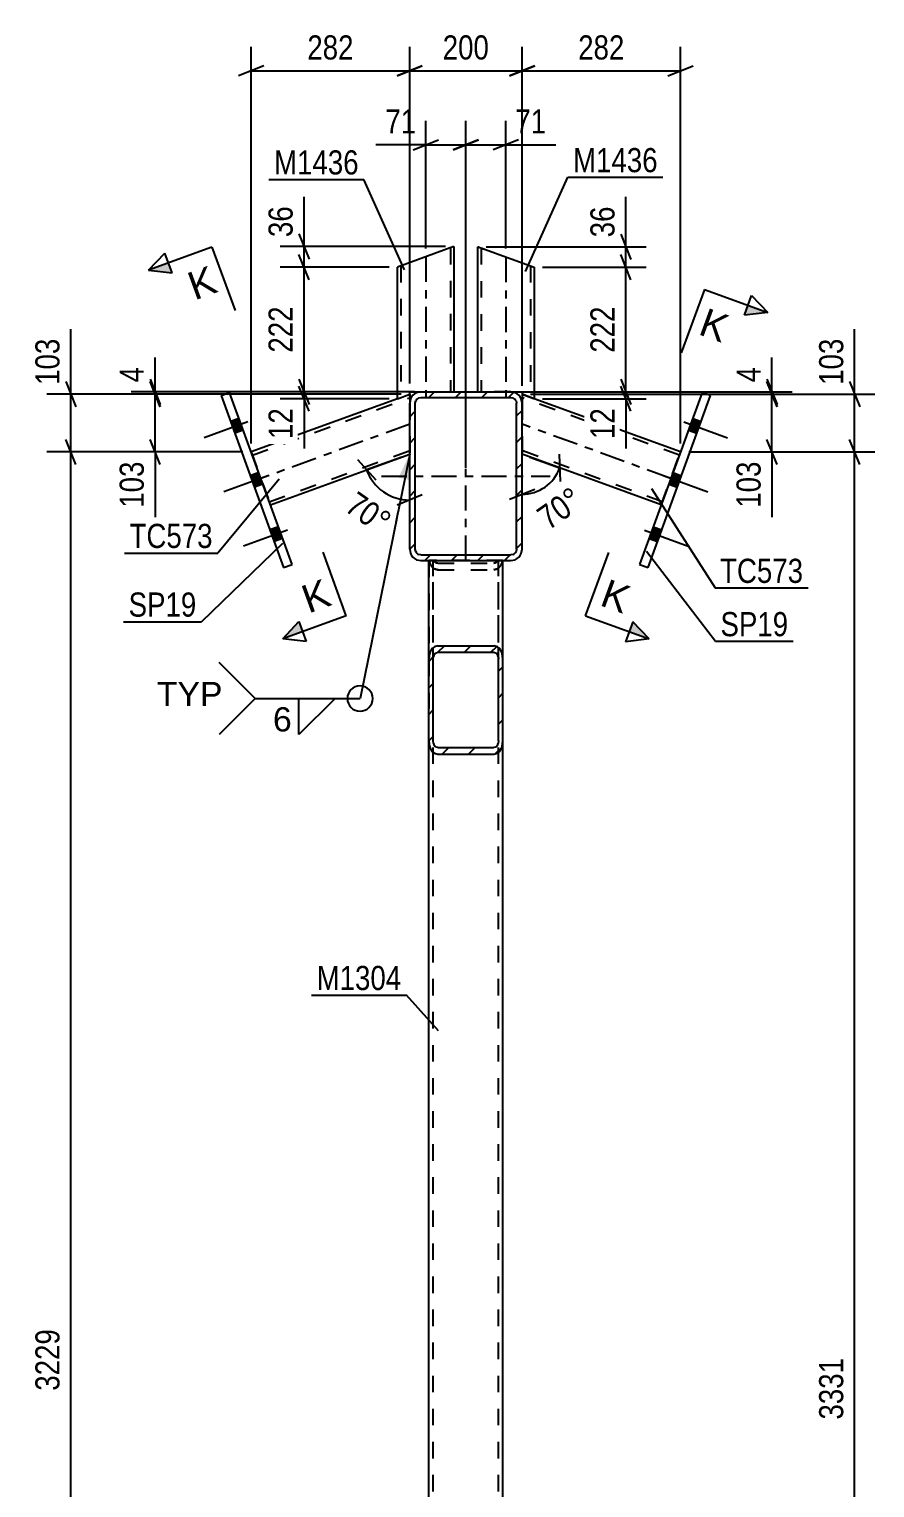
# Model space of a CAD drawing. Header units: millimetres. Extents: x -177 to 1012, y -676 to 165.
# Drawn here: x 241.9 to 342.2, y -497.5 to -324.5 of the extents above; entities that cross this region are included whole.
import ezdxf

# ---------------------------------------------------------------- set-up
doc = ezdxf.new("R2010")
doc.units = ezdxf.units.MM
doc.linetypes.add('DXK_LINE_DOT2', pattern=[3.9198, 1.9599, -1.9599])
doc.linetypes.add('DXK_LINE_DOT3', pattern=[5.9187, 2.979, -0.9799, 0.9799, -0.9799])
doc.styles.add('Arial', font='ARIAL.TTF', dxfattribs={"height": 0.2})
doc.styles.add('Arial Narrow', font='ARIALN.TTF', dxfattribs={"height": 0.2})

# ---------------------------------------------------------------- blocks, each defined once
blk = doc.blocks.new('Bolt-761545539-7202 - 7198')
at = {"linetype": 'Continuous'}
for points in [[(320.59, -370.7), (320.08, -372.07), (321.09, -372.44), (321.59, -371.06)], [(320.59, -370.7), (320.08, -372.07), (321.09, -372.44), (321.59, -371.06)], [(320.59, -370.7), (320.08, -372.07), (321.09, -372.44), (321.59, -371.06)], [(318.25, -377.12), (317.75, -378.5), (318.75, -378.86), (319.25, -377.48)], [(318.25, -377.12), (317.75, -378.5), (318.75, -378.86), (319.25, -377.48)], [(315.91, -383.54), (315.41, -384.92), (316.41, -385.28), (316.91, -383.9)], [(315.91, -383.54), (315.41, -384.92), (316.41, -385.28), (316.91, -383.9)], [(315.91, -383.54), (315.41, -384.92), (316.41, -385.28), (316.91, -383.9)]]:
    blk.add_hatch(color=1, dxfattribs=at).paths.add_polyline_path(points)
at = {"color": 1, "linetype": 'Continuous'}
for p, q in [((319.52, -371.09), (324.72, -372.98)), ((319.52, -371.09), (324.72, -372.98)), ((319.52, -371.09), (324.72, -372.98)), ((320.59, -370.7), (321.59, -371.06)), ((320.59, -370.7), (321.59, -371.06)), ((320.59, -370.7), (321.59, -371.06)), ((320.08, -372.07), (321.09, -372.44)), ((320.08, -372.07), (321.09, -372.44)), ((320.08, -372.07), (321.09, -372.44)), ((317.18, -377.51), (322.38, -379.4)), ((317.18, -377.51), (322.38, -379.4)), ((317.75, -378.5), (318.75, -378.86)), ((317.75, -378.5), (318.75, -378.86)), ((318.25, -377.12), (319.25, -377.48)), ((318.25, -377.12), (319.25, -377.48)), ((315.91, -383.54), (316.91, -383.9)), ((315.91, -383.54), (316.91, -383.9)), ((315.91, -383.54), (316.91, -383.9)), ((314.85, -383.93), (320.05, -385.82)), ((314.85, -383.93), (320.05, -385.82)), ((314.85, -383.93), (320.05, -385.82)), ((315.41, -384.92), (316.41, -385.28)), ((315.41, -384.92), (316.41, -385.28)), ((315.41, -384.92), (316.41, -385.28))]:
    blk.add_line(p, q, dxfattribs=at)
blk = doc.blocks.new('Part-761545539-7331 - 7198')
at = {"color": 2, "linetype": 'Continuous'}
for p, q in [((264.65, -367.99), (265.65, -367.63)), ((264.65, -367.99), (272.06, -388.35)), ((273.06, -387.99), (265.65, -367.63)), ((272.06, -388.35), (273.06, -387.99))]:
    blk.add_line(p, q, dxfattribs=at)
blk = doc.blocks.new('Part-761545539-7248 - 7198')
at = {"color": 2, "linetype": 'Continuous'}
for p, q in [((295.1, -367.54), (295.1, -350.34)), ((295.1, -350.34), (295.16, -350.36)), ((295.16, -350.36), (295.33, -350.43)), ((295.33, -350.43), (295.9, -350.63)), ((295.9, -350.63), (301.76, -352.77)), ((301.76, -352.77), (301.76, -368.35)), ((299.01, -367.54), (300.34, -367.54)), ((300.34, -367.54), (300.34, -367.83)), ((300.34, -367.83), (301.7, -368.33)), ((301.76, -368.35), (301.7, -368.33))]:
    blk.add_line(p, q, dxfattribs=at)
at = {"color": 7, "linetype": 'DXK_LINE_DOT2'}
for p, q in [((295.33, -350.43), (295.74, -350.58)), ((295.5, -350.49), (295.5, -367.54)), ((295.5, -350.49), (295.53, -350.5)), ((295.59, -350.52), (295.9, -350.63)), ((301.36, -352.62), (301.36, -368.2)), ((299.01, -367.54), (295.1, -367.54))]:
    blk.add_line(p, q, dxfattribs=at)
at = {"color": 7, "linetype": 'DXK_LINE_DOT3'}
blk.add_line((298.43, -351.55), (298.43, -368.35), dxfattribs=at)
blk = doc.blocks.new('Part-761545539-7232 - 7198')
at = {"linetype": 'Continuous'}
h = blk.add_hatch(dxfattribs=at)
h.set_pattern_fill('', scale=0.7, style=0, pattern_type=0)
h.set_pattern_definition([(45, (287.0102, -386.2094), (-1.57154, 1.57154), [])])
h.paths.add_polyline_path([(287.01, -368.88), (287.01, -386.21), (287.11, -386.72), (287.4, -387.15), (287.83, -387.44), (288.34, -387.54), (299.01, -387.54), (299.52, -387.44), (299.95, -387.15), (300.24, -386.72), (300.34, -386.21), (300.34, -368.88), (300.24, -368.37), (299.95, -367.93), (299.52, -367.64), (299.01, -367.54), (288.34, -367.54), (287.83, -367.64), (287.4, -367.93), (287.11, -368.37)])
h.paths.add_polyline_path([(287.87, -368.4), (288.09, -368.26), (288.34, -368.21), (299.01, -368.21), (299.27, -368.26), (299.48, -368.4), (299.63, -368.62), (299.68, -368.88), (299.68, -386.21), (299.63, -386.46), (299.48, -386.68), (299.27, -386.83), (299.01, -386.88), (288.34, -386.88), (288.09, -386.83), (287.87, -386.68), (287.73, -386.46), (287.68, -386.21), (287.68, -368.88), (287.73, -368.62)])
at = {"color": 2, "linetype": 'Continuous'}
for p, q in [((288.34, -367.54), (287.83, -367.64)), ((288.09, -368.26), (288.34, -368.21)), ((288.34, -367.54), (299.01, -367.54)), ((288.34, -368.21), (299.01, -368.21)), ((299.52, -367.64), (299.01, -367.54)), ((299.01, -368.21), (299.27, -368.26)), ((287.11, -368.37), (287.01, -368.88)), ((287.01, -386.21), (287.01, -368.88)), ((287.68, -368.88), (287.73, -368.62)), ((287.68, -386.21), (287.68, -368.88)), ((299.63, -368.62), (299.68, -368.88)), ((299.68, -386.21), (299.68, -368.88)), ((300.34, -368.88), (300.24, -368.37)), ((300.34, -386.21), (300.34, -368.88)), ((287.01, -386.21), (287.11, -386.72)), ((287.73, -386.46), (287.68, -386.21)), ((288.34, -386.88), (288.09, -386.83)), ((288.34, -386.88), (299.01, -386.88)), ((299.27, -386.83), (299.01, -386.88)), ((299.68, -386.21), (299.63, -386.46)), ((300.24, -386.72), (300.34, -386.21)), ((287.83, -387.44), (288.34, -387.54)), ((288.34, -387.54), (299.01, -387.54)), ((299.01, -387.54), (299.52, -387.44))]:
    blk.add_line(p, q, dxfattribs=at)
at = {"color": 7, "linetype": 'DXK_LINE_DOT3'}
for p, q in [((293.68, -387.54), (293.68, -367.54)), ((283.68, -377.54), (303.68, -377.54))]:
    blk.add_line(p, q, dxfattribs=at)
at = {"color": 2, "linetype": 'Continuous'}
for centre, radius, start, end in [((288.34, -368.88), 1.33, 112.5, 157.5), ((288.34, -368.88), 0.667, 112.5, 157.5), ((299.01, -368.88), 0.667, 22.5, 67.5), ((299.01, -368.88), 1.33, 22.5, 67.5), ((288.34, -386.21), 1.33, 202.5, 247.5), ((288.34, -386.21), 0.667, 202.5, 247.5), ((299.01, -386.21), 0.667, 292.5, 337.5), ((299.01, -386.21), 1.33, 292.5, 337.5)]:
    blk.add_arc(centre, radius, start, end, dxfattribs=at)
blk = doc.blocks.new('Part-761545539-7255 - 7198')
at = {"color": 2, "linetype": 'Continuous'}
for p, q in [((292.25, -350.32), (285.58, -352.75)), ((292.25, -350.32), (292.25, -367.54)), ((285.58, -368.35), (285.58, -352.75)), ((285.58, -368.35), (287.01, -367.83)), ((287.01, -367.83), (287.01, -367.54)), ((287.01, -367.54), (288.34, -367.54))]:
    blk.add_line(p, q, dxfattribs=at)
at = {"color": 7, "linetype": 'DXK_LINE_DOT2'}
for p, q in [((291.85, -350.47), (291.85, -367.54)), ((285.98, -352.6), (286.01, -352.59)), ((285.98, -352.6), (285.98, -368.21)), ((288.34, -367.54), (292.25, -367.54))]:
    blk.add_line(p, q, dxfattribs=at)
at = {"color": 7, "linetype": 'DXK_LINE_DOT3'}
blk.add_line((288.91, -351.53), (288.91, -368.35), dxfattribs=at)
blk = doc.blocks.new('Part-761545539-7300 - 7198')
at = {"color": 2, "linetype": 'Continuous'}
for p, q in [((300.34, -367.83), (300.34, -368.68)), ((300.34, -368.68), (300.34, -368.88)), ((319.14, -374.67), (301.76, -368.35)), ((316.86, -380.94), (300.34, -374.93))]:
    blk.add_line(p, q, dxfattribs=at)
at = {"color": 7, "linetype": 'DXK_LINE_DOT2'}
for p, q in [((301.76, -368.35), (300.34, -367.83)), ((300.34, -367.83), (300.34, -367.9)), ((300.34, -367.9), (300.34, -368.08)), ((319, -375.05), (300.34, -368.26)), ((300.34, -368.88), (300.34, -374.93)), ((316.99, -380.56), (300.34, -374.5)), ((316.86, -380.94), (319.14, -374.67))]:
    blk.add_line(p, q, dxfattribs=at)
at = {"color": 7, "linetype": 'DXK_LINE_DOT3'}
blk.add_line((318, -377.81), (300.34, -371.38), dxfattribs=at)
blk = doc.blocks.new('Part-761545539-7310 - 7198')
at = {"color": 2, "linetype": 'Continuous'}
for p, q in [((321.7, -367.63), (314.29, -387.99)), ((315.29, -388.35), (322.71, -367.99)), ((322.71, -367.99), (321.7, -367.63)), ((314.29, -387.99), (315.29, -388.35))]:
    blk.add_line(p, q, dxfattribs=at)
blk = doc.blocks.new('Part-761545539-7389 - 7198')
at = {"color": 7, "linetype": 'DXK_LINE_DOT2'}
for p, q in [((289.28, -387.54), (298.08, -387.54)), ((289.28, -408.93), (289.28, -387.54)), ((289.81, -580.21), (289.81, -387.54)), ((297.54, -580.21), (297.54, -387.54)), ((298.08, -408.93), (298.08, -387.54))]:
    blk.add_line(p, q, dxfattribs=at)
at = {"color": 2, "linetype": 'Continuous'}
for p, q in [((289.28, -558.82), (289.28, -408.93)), ((298.08, -558.82), (298.08, -408.93))]:
    blk.add_line(p, q, dxfattribs=at)
blk = doc.blocks.new('Bolt-761545539-7325 - 7198')
at = {"linetype": 'Continuous'}
for points in [[(267.27, -372.07), (266.77, -370.7), (265.77, -371.06), (266.27, -372.44)], [(267.27, -372.07), (266.77, -370.7), (265.77, -371.06), (266.27, -372.44)], [(267.27, -372.07), (266.77, -370.7), (265.77, -371.06), (266.27, -372.44)], [(269.61, -378.5), (269.11, -377.12), (268.1, -377.48), (268.6, -378.86)], [(269.61, -378.5), (269.11, -377.12), (268.1, -377.48), (268.6, -378.86)], [(271.94, -384.92), (271.44, -383.54), (270.44, -383.9), (270.94, -385.28)], [(271.94, -384.92), (271.44, -383.54), (270.44, -383.9), (270.94, -385.28)], [(271.94, -384.92), (271.44, -383.54), (270.44, -383.9), (270.94, -385.28)]]:
    blk.add_hatch(color=1, dxfattribs=at).paths.add_polyline_path(points)
at = {"color": 1, "linetype": 'Continuous'}
for p, q in [((267.83, -371.09), (262.63, -372.98)), ((267.83, -371.09), (262.63, -372.98)), ((267.83, -371.09), (262.63, -372.98)), ((266.77, -370.7), (265.77, -371.06)), ((266.77, -370.7), (265.77, -371.06)), ((266.77, -370.7), (265.77, -371.06)), ((267.27, -372.07), (266.27, -372.44)), ((267.27, -372.07), (266.27, -372.44)), ((267.27, -372.07), (266.27, -372.44)), ((270.17, -377.51), (264.97, -379.4)), ((270.17, -377.51), (264.97, -379.4)), ((269.11, -377.12), (268.1, -377.48)), ((269.11, -377.12), (268.1, -377.48)), ((269.61, -378.5), (268.6, -378.86)), ((269.61, -378.5), (268.6, -378.86)), ((271.44, -383.54), (270.44, -383.9)), ((271.44, -383.54), (270.44, -383.9)), ((271.44, -383.54), (270.44, -383.9)), ((272.51, -383.93), (267.31, -385.82)), ((272.51, -383.93), (267.31, -385.82)), ((272.51, -383.93), (267.31, -385.82)), ((271.94, -384.92), (270.94, -385.28)), ((271.94, -384.92), (270.94, -385.28)), ((271.94, -384.92), (270.94, -385.28))]:
    blk.add_line(p, q, dxfattribs=at)
blk = doc.blocks.new('Part-761545539-7353 - 7198')
at = {"color": 7, "linetype": 'DXK_LINE_DOT2'}
for p, q in [((268.35, -375.05), (287.01, -368.26)), ((285.58, -368.35), (287.01, -367.83)), ((287.01, -368.08), (287.01, -367.83)), ((287.01, -368.88), (287.01, -374.93)), ((268.22, -374.67), (270.5, -380.94)), ((270.36, -380.56), (287.01, -374.5))]:
    blk.add_line(p, q, dxfattribs=at)
at = {"color": 2, "linetype": 'Continuous'}
for p, q in [((287.01, -367.83), (287.01, -367.9)), ((287.01, -367.9), (287.01, -368.08)), ((287.01, -368.08), (287.01, -368.88)), ((285.58, -368.35), (268.22, -374.67)), ((270.5, -380.94), (287.01, -374.93))]:
    blk.add_line(p, q, dxfattribs=at)
at = {"color": 7, "linetype": 'DXK_LINE_DOT3'}
blk.add_line((287.01, -371.38), (269.36, -377.81), dxfattribs=at)
blk = doc.blocks.new('Part-761545539-7354 - 7198')
at = {"color": 7, "linetype": 'DXK_LINE_DOT2'}
for p, q in [((298.08, -387.54), (289.28, -387.54)), ((289.28, -387.54), (289.28, -405.09)), ((289.34, -387.54), (289.36, -387.68)), ((289.81, -405.09), (289.81, -387.54)), ((289.97, -387.64), (289.92, -387.54)), ((289.94, -388.53), (290.34, -388.64)), ((290.14, -387.81), (289.97, -387.64)), ((290.34, -387.87), (290.14, -387.81)), ((290.34, -387.87), (297.01, -387.87)), ((290.34, -388.64), (297.01, -388.64)), ((297.21, -387.81), (297.01, -387.87)), ((297.01, -388.64), (297.39, -388.53)), ((297.39, -387.64), (297.21, -387.81)), ((297.43, -387.54), (297.39, -387.64)), ((297.39, -388.53), (297.42, -388.53)), ((297.54, -405.09), (297.54, -387.54)), ((298, -387.68), (298.01, -387.54)), ((298.08, -405.09), (298.08, -387.54))]:
    blk.add_line(p, q, dxfattribs=at)
for centre, start, end in [((290.74, -387.36), 193.295, 235.5337), ((296.62, -387.36), 304.4663, 346.705)]:
    blk.add_arc(centre, 1.42, start, end, dxfattribs=at)
blk = doc.blocks.new('Part-761545539-7357 - 7198')
at = {"linetype": 'Continuous'}
h = blk.add_hatch(dxfattribs=at)
h.set_pattern_fill('', scale=0.7, style=0, pattern_type=0)
h.set_pattern_definition([(45, (289.277, -408.9312), (-1.57154, 1.57154), [])])
h.paths.add_polyline_path([(289.28, -399.2), (289.28, -408.93), (289.36, -409.53), (289.59, -410.03), (289.94, -410.37), (290.34, -410.49), (297.01, -410.49), (297.42, -410.37), (297.76, -410.03), (298, -409.53), (298.08, -408.93), (298.08, -399.2), (298, -398.6), (297.76, -398.1), (297.42, -397.76), (297.01, -397.64), (290.34, -397.64), (289.94, -397.76), (289.59, -398.1), (289.36, -398.6)])
h.paths.add_polyline_path([(289.97, -398.65), (290.14, -398.48), (290.34, -398.42), (297.01, -398.42), (297.21, -398.48), (297.39, -398.65), (297.5, -398.9), (297.54, -399.2), (297.54, -408.93), (297.5, -409.23), (297.39, -409.48), (297.21, -409.65), (297.01, -409.71), (290.34, -409.71), (290.14, -409.65), (289.97, -409.48), (289.85, -409.23), (289.81, -408.93), (289.81, -399.2), (289.85, -398.9)])
at = {"color": 2, "linetype": 'Continuous'}
for p, q in [((289.28, -399.2), (289.28, -387.54)), ((298.08, -399.2), (298.08, -387.54)), ((290.34, -397.64), (289.94, -397.76)), ((290.34, -397.64), (297.01, -397.64)), ((297.42, -397.76), (297.01, -397.64)), ((289.36, -398.6), (289.28, -399.2)), ((289.28, -408.93), (289.28, -399.2)), ((289.81, -399.2), (289.85, -398.9)), ((289.81, -408.93), (289.81, -399.2)), ((290.14, -398.48), (290.34, -398.42)), ((290.34, -398.42), (297.01, -398.42)), ((297.01, -398.42), (297.21, -398.48)), ((297.5, -398.9), (297.54, -399.2)), ((297.54, -408.93), (297.54, -399.2)), ((298.08, -399.2), (298, -398.6)), ((298.08, -408.93), (298.08, -399.2)), ((289.28, -408.93), (289.36, -409.53)), ((289.85, -409.23), (289.81, -408.93)), ((290.34, -409.71), (290.14, -409.65)), ((290.34, -409.71), (297.01, -409.71)), ((297.21, -409.65), (297.01, -409.71)), ((297.54, -408.93), (297.5, -409.23)), ((298, -409.53), (298.08, -408.93)), ((289.94, -410.37), (290.34, -410.49)), ((290.34, -410.49), (297.01, -410.49)), ((297.01, -410.49), (297.42, -410.37))]:
    blk.add_line(p, q, dxfattribs=at)
at = {"color": 7, "linetype": 'DXK_LINE_DOT2'}
for p, q in [((298.08, -387.54), (289.28, -387.54)), ((289.36, -387.68), (289.34, -387.54)), ((289.81, -408.93), (289.81, -387.54)), ((289.92, -387.54), (289.97, -387.64)), ((290.34, -388.64), (289.94, -388.53)), ((289.97, -387.64), (290.14, -387.81)), ((290.14, -387.81), (290.34, -387.87)), ((290.34, -387.87), (297.01, -387.87)), ((290.34, -388.64), (297.01, -388.64)), ((297.01, -387.87), (297.21, -387.81)), ((297.42, -388.53), (297.01, -388.64)), ((297.21, -387.81), (297.39, -387.64)), ((297.39, -387.64), (297.43, -387.54)), ((297.54, -408.93), (297.54, -387.54)), ((298.01, -387.54), (298, -387.68)), ((289.28, -408.93), (289.28, -399.2)), ((298.08, -408.93), (298.08, -399.2))]:
    blk.add_line(p, q, dxfattribs=at)
for centre, start, end in [((290.74, -387.36), 193.2949, 235.5336), ((296.62, -387.36), 304.4664, 346.7051)]:
    blk.add_arc(centre, 1.42, start, end, dxfattribs=at)
at = {"color": 2, "linetype": 'Continuous'}
for centre, radius, start, end in [((290.74, -398.93), 1.42, 124.4664, 166.7051), ((290.54, -399.07), 0.709, 124.4664, 166.7051), ((296.81, -399.07), 0.709, 13.2949, 55.5336), ((296.62, -398.93), 1.42, 13.2949, 55.5336), ((290.74, -409.2), 1.42, 193.2949, 235.5336), ((290.54, -409.07), 0.709, 193.2949, 235.5336), ((296.81, -409.07), 0.709, 304.4664, 346.7051), ((296.62, -409.2), 1.42, 304.4664, 346.7051)]:
    blk.add_arc(centre, radius, start, end, dxfattribs=at)
blk = doc.blocks.new('StraightDimension-761545539-7465 - 7198')
at = {"color": 7, "linetype": 'Continuous'}
for p, q in [((312.06, -348.84), (313.26, -351.84)), ((296.1, -350.34), (315.06, -350.34)), ((312.66, -352.77), (312.66, -350.34)), ((302.76, -352.77), (315.06, -352.77)), ((313.26, -354.27), (312.06, -351.27))]:
    blk.add_line(p, q, dxfattribs=at)
at = {"color": 0}
blk.add_wipeout([(311.91, -344.96), (307.71, -344.96), (307.71, -349.82), (311.91, -349.82)], dxfattribs=at)
at = {"color": 7, "linetype": 'Continuous'}
blk.add_line((312.66, -350.34), (312.66, -344.44), dxfattribs=at)
blk.add_line((312.66, -350.34), (312.66, -344.44), dxfattribs=at)
at = {"color": 3, "style": 'Arial Narrow'}
blk.add_text('36', height=2.863, rotation=90.0002, dxfattribs=at).set_placement((311.31, -349.22))
blk = doc.blocks.new('StraightDimension-761545539-7717 - 7198')
at = {"color": 7, "linetype": 'Continuous'}
for p, q in [((300.34, -366.83), (300.34, -326.64)), ((319.14, -373.67), (319.14, -326.64)), ((301.84, -328.89), (298.84, -330.09)), ((300.34, -329.49), (319.14, -329.49)), ((317.64, -330.09), (320.64, -328.89))]:
    blk.add_line(p, q, dxfattribs=at)
at = {"color": 0}
blk.add_wipeout([(313.08, -328.74), (313.08, -324.54), (306.4, -324.54), (306.4, -328.74)], dxfattribs=at)
at = {"color": 3, "style": 'Arial Narrow'}
blk.add_text('282', height=2.863, dxfattribs=at).set_placement((307, -328.14))
blk = doc.blocks.new('StraightDimension-761545539-7519 - 7198')
at = {"color": 7, "linetype": 'Continuous'}
for p, q in [((273.88, -366.04), (275.08, -369.04)), ((287.61, -367.54), (271.63, -367.54)), ((275.08, -369.85), (273.88, -366.85)), ((274.48, -368.35), (274.48, -367.54)), ((284.58, -368.35), (271.63, -368.35))]:
    blk.add_line(p, q, dxfattribs=at)
at = {"color": 0}
blk.add_wipeout([(273.73, -368.88), (269.53, -368.88), (269.53, -373.73), (273.73, -373.73)], dxfattribs=at)
at = {"color": 7, "linetype": 'Continuous'}
blk.add_line((274.48, -368.35), (274.48, -374.26), dxfattribs=at)
blk.add_line((274.48, -368.35), (274.48, -374.26), dxfattribs=at)
at = {"color": 3, "style": 'Arial Narrow'}
blk.add_text('12', height=2.863, rotation=90.0002, dxfattribs=at).set_placement((273.13, -373.13))
blk = doc.blocks.new('StraightDimension-761545539-7535 - 7198')
at = {"color": 7, "linetype": 'Continuous'}
for p, q in [((284.58, -352.75), (271.63, -352.75)), ((275.08, -354.25), (273.88, -351.25)), ((274.48, -367.54), (274.48, -352.75)), ((273.88, -366.04), (275.08, -369.04)), ((287.61, -367.54), (271.63, -367.54))]:
    blk.add_line(p, q, dxfattribs=at)
at = {"color": 0}
blk.add_wipeout([(273.73, -356.8), (269.53, -356.8), (269.53, -363.49), (273.73, -363.49)], dxfattribs=at)
at = {"color": 3, "style": 'Arial Narrow'}
blk.add_text('222', height=2.863, rotation=90.0002, dxfattribs=at).set_placement((273.13, -362.89))
blk = doc.blocks.new('StraightDimension-761545539-7555 - 7198')
at = {"color": 7, "linetype": 'Continuous'}
for p, q in [((273.88, -348.82), (275.08, -351.82)), ((291.25, -350.32), (271.63, -350.32)), ((274.48, -352.75), (274.48, -350.32)), ((284.58, -352.75), (271.63, -352.75)), ((275.08, -354.25), (273.88, -351.25))]:
    blk.add_line(p, q, dxfattribs=at)
at = {"color": 0}
blk.add_wipeout([(273.73, -344.94), (269.53, -344.94), (269.53, -349.79), (273.73, -349.79)], dxfattribs=at)
at = {"color": 7, "linetype": 'Continuous'}
blk.add_line((274.48, -350.32), (274.48, -344.41), dxfattribs=at)
blk.add_line((274.48, -350.32), (274.48, -344.41), dxfattribs=at)
at = {"color": 3, "style": 'Arial Narrow'}
blk.add_text('36', height=2.863, rotation=90.0002, dxfattribs=at).set_placement((273.13, -349.19))
blk = doc.blocks.new('StraightDimension-761545539-7573 - 7198')
at = {"color": 7, "linetype": 'Continuous'}
for p, q in [((288.91, -350.53), (288.91, -335.41)), ((293.68, -376.54), (293.68, -335.41)), ((287.41, -338.86), (290.41, -337.66)), ((288.91, -338.26), (293.68, -338.26)), ((295.18, -337.66), (292.18, -338.86))]:
    blk.add_line(p, q, dxfattribs=at)
at = {"color": 0}
blk.add_wipeout([(288.39, -337.51), (288.39, -333.31), (283.53, -333.31), (283.53, -337.51)], dxfattribs=at)
at = {"color": 7, "linetype": 'Continuous'}
blk.add_line((288.91, -338.26), (283.01, -338.26), dxfattribs=at)
blk.add_line((288.91, -338.26), (283.01, -338.26), dxfattribs=at)
at = {"color": 3, "style": 'Arial Narrow'}
blk.add_text('71', height=2.863, dxfattribs=at).set_placement((284.13, -336.91))
blk = doc.blocks.new('StraightDimension-761545539-7885 - 7198')
at = {"color": 7, "linetype": 'Continuous'}
for p, q in [((329.39, -366.33), (330.59, -369.33)), ((301.34, -367.83), (332.39, -367.83)), ((329.99, -374.67), (329.99, -367.83)), ((330.59, -376.17), (329.39, -373.17)), ((320.14, -374.67), (332.39, -374.67))]:
    blk.add_line(p, q, dxfattribs=at)
at = {"color": 0}
blk.add_wipeout([(329.24, -375.2), (325.04, -375.2), (325.04, -381.88), (329.24, -381.88)], dxfattribs=at)
at = {"color": 7, "linetype": 'Continuous'}
blk.add_line((329.99, -374.67), (329.99, -382.41), dxfattribs=at)
blk.add_line((329.99, -374.67), (329.99, -382.41), dxfattribs=at)
at = {"color": 3, "style": 'Arial Narrow'}
blk.add_text('103', height=2.863, rotation=90.0002, dxfattribs=at).set_placement((328.64, -381.28))
blk = doc.blocks.new('StraightDimension-761545539-7482 - 7198')
at = {"color": 7, "linetype": 'Continuous'}
for p, q in [((302.76, -352.77), (315.06, -352.77)), ((313.26, -354.27), (312.06, -351.27)), ((312.66, -367.54), (312.66, -352.77)), ((312.06, -366.04), (313.26, -369.04)), ((301.34, -367.54), (315.06, -367.54))]:
    blk.add_line(p, q, dxfattribs=at)
at = {"color": 0}
blk.add_wipeout([(311.91, -356.81), (307.71, -356.81), (307.71, -363.5), (311.91, -363.5)], dxfattribs=at)
at = {"color": 3, "style": 'Arial Narrow'}
blk.add_text('222', height=2.863, rotation=90.0002, dxfattribs=at).set_placement((311.31, -362.9))
blk = doc.blocks.new('StraightDimension-761545539-7502 - 7198')
at = {"color": 7, "linetype": 'Continuous'}
for p, q in [((312.06, -366.04), (313.26, -369.04)), ((301.34, -367.54), (315.06, -367.54)), ((313.26, -369.85), (312.06, -366.85)), ((312.66, -368.35), (312.66, -367.54)), ((302.76, -368.35), (315.06, -368.35))]:
    blk.add_line(p, q, dxfattribs=at)
at = {"color": 0}
blk.add_wipeout([(311.91, -368.87), (307.71, -368.87), (307.71, -373.73), (311.91, -373.73)], dxfattribs=at)
at = {"color": 7, "linetype": 'Continuous'}
blk.add_line((312.66, -368.35), (312.66, -374.26), dxfattribs=at)
blk.add_line((312.66, -368.35), (312.66, -374.26), dxfattribs=at)
at = {"color": 3, "style": 'Arial Narrow'}
blk.add_text('12', height=2.863, rotation=90.0002, dxfattribs=at).set_placement((311.31, -373.13))
blk = doc.blocks.new('StraightDimension-761545539-7764 - 7198')
at = {"color": 7, "linetype": 'Continuous'}
for p, q in [((256.22, -366.33), (257.42, -369.33)), ((286.01, -367.83), (253.97, -367.83)), ((256.82, -374.67), (256.82, -367.83)), ((257.42, -376.17), (256.22, -373.17)), ((267.22, -374.67), (253.97, -374.67))]:
    blk.add_line(p, q, dxfattribs=at)
at = {"color": 0}
blk.add_wipeout([(256.07, -375.2), (251.87, -375.2), (251.87, -381.88), (256.07, -381.88)], dxfattribs=at)
at = {"color": 7, "linetype": 'Continuous'}
blk.add_line((256.82, -374.67), (256.82, -382.41), dxfattribs=at)
blk.add_line((256.82, -374.67), (256.82, -382.41), dxfattribs=at)
at = {"color": 3, "style": 'Arial Narrow'}
blk.add_text('103', height=2.863, rotation=90.0002, dxfattribs=at).set_placement((255.47, -381.28))
blk = doc.blocks.new('StraightDimension-761545539-7589 - 7198')
at = {"color": 7, "linetype": 'Continuous'}
for p, q in [((293.68, -376.54), (293.68, -335.41)), ((298.43, -350.55), (298.43, -335.41)), ((292.18, -338.86), (295.18, -337.66)), ((293.68, -338.26), (298.43, -338.26)), ((299.93, -337.66), (296.93, -338.86))]:
    blk.add_line(p, q, dxfattribs=at)
at = {"color": 0}
blk.add_wipeout([(303.81, -337.51), (303.81, -333.31), (298.95, -333.31), (298.95, -337.51)], dxfattribs=at)
at = {"color": 7, "linetype": 'Continuous'}
blk.add_line((298.43, -338.26), (304.34, -338.26), dxfattribs=at)
blk.add_line((298.43, -338.26), (304.34, -338.26), dxfattribs=at)
at = {"color": 3, "style": 'Arial Narrow'}
blk.add_text('71', height=2.863, dxfattribs=at).set_placement((299.55, -336.91))
blk = doc.blocks.new('StraightDimension-761545539-7730 - 7198')
at = {"color": 7, "linetype": 'Continuous'}
for p, q in [((287.01, -366.54), (287.01, -326.64)), ((300.34, -366.83), (300.34, -326.64)), ((288.51, -328.89), (285.51, -330.09)), ((287.01, -329.49), (300.34, -329.49)), ((298.84, -330.09), (301.84, -328.89))]:
    blk.add_line(p, q, dxfattribs=at)
at = {"color": 0}
blk.add_wipeout([(297.02, -328.74), (297.02, -324.54), (290.33, -324.54), (290.33, -328.74)], dxfattribs=at)
at = {"color": 3, "style": 'Arial Narrow'}
blk.add_text('200', height=2.863, dxfattribs=at).set_placement((290.93, -328.14))
blk = doc.blocks.new('StraightDimension-761545539-7746 - 7198')
at = {"color": 7, "linetype": 'Continuous'}
for p, q in [((268.22, -373.67), (268.22, -326.64)), ((287.01, -366.54), (287.01, -326.64)), ((269.72, -328.89), (266.72, -330.09)), ((268.22, -329.49), (287.01, -329.49)), ((285.51, -330.09), (288.51, -328.89))]:
    blk.add_line(p, q, dxfattribs=at)
at = {"color": 0}
blk.add_wipeout([(280.96, -328.74), (280.96, -324.54), (274.27, -324.54), (274.27, -328.74)], dxfattribs=at)
at = {"color": 3, "style": 'Arial Narrow'}
blk.add_text('282', height=2.863, dxfattribs=at).set_placement((274.87, -328.14))
blk = doc.blocks.new('AngleDimension-761545539-7760 - 7198')
at = {"color": 7, "linetype": 'Continuous'}
for p, q in [((281.9, -376.79), (287.01, -374.93)), ((287.01, -380.36), (287.01, -374.93)), ((280.83, -375.58), (282.98, -377.99)), ((286.07, -375.27), (281.9, -376.79)), ((288.51, -379.76), (285.51, -380.96))]:
    blk.add_line(p, q, dxfattribs=at)
blk.add_arc((287.01, -374.93), 5.44, 200, 270, dxfattribs=at)
at = {"color": 0}
blk.add_wipeout([(283.61, -385.41), (286.02, -381.97), (280.73, -378.27), (278.32, -381.71)], dxfattribs=at)
at = {"color": 3, "style": 'Arial Narrow'}
blk.add_text('70°', height=2.863, rotation=-35.002, dxfattribs=at).set_placement((279.16, -381.56))
blk = doc.blocks.new('StraightDimension-761545539-7780 - 7198')
at = {"color": 7, "linetype": 'Continuous'}
for p, q in [((256.22, -366.04), (257.42, -369.04)), ((257.42, -369.33), (256.22, -366.33)), ((287.61, -367.54), (253.97, -367.54)), ((286.01, -367.83), (253.97, -367.83)), ((256.82, -367.83), (256.82, -367.54))]:
    blk.add_line(p, q, dxfattribs=at)
at = {"color": 0}
blk.add_wipeout([(256.07, -363.99), (251.87, -363.99), (251.87, -367.02), (256.07, -367.02)], dxfattribs=at)
at = {"color": 7, "linetype": 'Continuous'}
blk.add_line((256.82, -367.54), (256.82, -363.46), dxfattribs=at)
blk.add_line((256.82, -367.54), (256.82, -363.46), dxfattribs=at)
at = {"color": 3, "style": 'Arial Narrow'}
blk.add_text('4', height=2.86, rotation=90.0002, dxfattribs=at).set_placement((255.47, -366.42))
blk = doc.blocks.new('StraightDimension-761545539-7901 - 7198')
at = {"color": 7, "linetype": 'Continuous'}
for p, q in [((329.39, -366.04), (330.59, -369.04)), ((330.59, -369.33), (329.39, -366.33)), ((299.74, -367.54), (332.39, -367.54)), ((301.34, -367.83), (332.39, -367.83)), ((329.99, -367.83), (329.99, -367.54))]:
    blk.add_line(p, q, dxfattribs=at)
at = {"color": 0}
blk.add_wipeout([(329.24, -363.99), (325.04, -363.99), (325.04, -367.02), (329.24, -367.02)], dxfattribs=at)
at = {"color": 7, "linetype": 'Continuous'}
blk.add_line((329.99, -367.54), (329.99, -363.46), dxfattribs=at)
blk.add_line((329.99, -367.54), (329.99, -363.46), dxfattribs=at)
at = {"color": 3, "style": 'Arial Narrow'}
blk.add_text('4', height=2.86, rotation=90.0002, dxfattribs=at).set_placement((328.64, -366.42))
blk = doc.blocks.new('AngleDimension-761545539-7921 - 7198')
at = {"color": 7, "linetype": 'Continuous'}
for p, q in [((304.8, -376.55), (300.34, -374.93)), ((300.34, -379.67), (300.34, -374.93)), ((304.75, -374.94), (304.85, -378.17)), ((301.28, -375.27), (304.8, -376.55)), ((298.84, -380.27), (301.84, -379.07))]:
    blk.add_line(p, q, dxfattribs=at)
blk.add_arc((300.34, -374.93), 4.75, 270, 340, dxfattribs=at)
at = {"color": 0}
blk.add_wipeout([(308.64, -381.14), (306.23, -377.7), (300.94, -381.41), (303.35, -384.85)], dxfattribs=at)
at = {"color": 3, "style": 'Arial Narrow'}
blk.add_text('70°', height=2.863, rotation=35.002, dxfattribs=at).set_placement((303.49, -384.01))
blk = doc.blocks.new('StraightDimension-761545539-19906 - 7198')
at = {"color": 7, "linetype": 'Continuous'}
for p, q in [((339.19, -366.33), (340.39, -369.33)), ((301.34, -367.83), (342.19, -367.83)), ((339.79, -374.67), (339.79, -367.83)), ((340.39, -376.17), (339.19, -373.17)), ((320.14, -374.67), (342.19, -374.67))]:
    blk.add_line(p, q, dxfattribs=at)
at = {"color": 0}
blk.add_wipeout([(339.04, -360.62), (334.84, -360.62), (334.84, -367.31), (339.04, -367.31)], dxfattribs=at)
at = {"color": 7, "linetype": 'Continuous'}
blk.add_line((339.79, -367.83), (339.79, -360.1), dxfattribs=at)
blk.add_line((339.79, -367.83), (339.79, -360.1), dxfattribs=at)
at = {"color": 3, "style": 'Arial Narrow'}
blk.add_text('103', height=2.863, rotation=90.0002, dxfattribs=at).set_placement((338.44, -366.71))
blk = doc.blocks.new('StraightDimension-761545539-19907 - 7198')
at = {"color": 7, "linetype": 'Continuous'}
for p, q in [((340.39, -376.17), (339.19, -373.17)), ((320.14, -374.67), (342.19, -374.67)), ((339.79, -596.77), (339.79, -374.67))]:
    blk.add_line(p, q, dxfattribs=at)
at = {"color": 0}
blk.add_wipeout([(339.04, -481.46), (334.84, -481.46), (334.84, -489.98), (339.04, -489.98)], dxfattribs=at)
at = {"color": 3, "style": 'Arial Narrow'}
blk.add_text('3331', height=2.863, rotation=90.0002, dxfattribs=at).set_placement((338.44, -489.38))
blk = doc.blocks.new('StraightDimension-761545539-20002 - 7198')
at = {"color": 7, "linetype": 'Continuous'}
for p, q in [((246.22, -366.33), (247.42, -369.33)), ((286.01, -367.83), (243.97, -367.83)), ((246.82, -374.67), (246.82, -367.83)), ((247.42, -376.17), (246.22, -373.17)), ((267.22, -374.67), (243.97, -374.67))]:
    blk.add_line(p, q, dxfattribs=at)
at = {"color": 0}
blk.add_wipeout([(246.07, -360.62), (241.87, -360.62), (241.87, -367.31), (246.07, -367.31)], dxfattribs=at)
at = {"color": 7, "linetype": 'Continuous'}
blk.add_line((246.82, -367.83), (246.82, -360.1), dxfattribs=at)
blk.add_line((246.82, -367.83), (246.82, -360.1), dxfattribs=at)
at = {"color": 3, "style": 'Arial Narrow'}
blk.add_text('103', height=2.863, rotation=90.0002, dxfattribs=at).set_placement((245.47, -366.71))
blk = doc.blocks.new('StraightDimension-761545539-20003 - 7198')
at = {"color": 7, "linetype": 'Continuous'}
for p, q in [((247.42, -376.17), (246.22, -373.17)), ((267.22, -374.67), (243.97, -374.67)), ((246.82, -589.93), (246.82, -374.67))]:
    blk.add_line(p, q, dxfattribs=at)
at = {"color": 0}
blk.add_wipeout([(246.07, -478.04), (241.87, -478.04), (241.87, -486.56), (246.07, -486.56)], dxfattribs=at)
at = {"color": 3, "style": 'Arial Narrow'}
blk.add_text('3229', height=2.863, rotation=90.0002, dxfattribs=at).set_placement((245.47, -485.96))
blk = doc.blocks.new('WeldMark-761545539-7956 - 7198')
at = {"linetype": 'Continuous'}
blk.add_hatch(color=30, dxfattribs=at).paths.add_polyline_path([(285.68, -377.72), (287.01, -374.93), (287.15, -378.02)])
at = {"color": 30, "linetype": 'Continuous'}
blk.add_line((287.01, -374.93), (281.12, -403.9), dxfattribs=at)
at = {"color": 3, "linetype": 'Continuous'}
for q in [(264.41, -399.61), (264.41, -408.18)]:
    blk.add_line((268.69, -403.9), q, dxfattribs=at)
for start, end in [(90, 270), (270, 90)]:
    blk.add_arc((281.12, -403.9), 1.5, start, end, dxfattribs=at)
at = {"color": 0}
blk.add_wipeout([(273.22, -408), (273.22, -404.6), (270.59, -404.6), (270.59, -408)], dxfattribs=at)
at = {"color": 30, "linetype": 'Continuous'}
blk.add_line((268.69, -403.9), (281.12, -403.9), dxfattribs=at)
at = {"color": 3, "linetype": 'Continuous'}
for p, q in [((273.87, -403.9), (278.16, -403.9)), ((278.16, -403.9), (273.87, -408.18)), ((273.87, -408.18), (273.87, -403.9))]:
    blk.add_line(p, q, dxfattribs=at)
at = {"color": 3, "style": 'Arial'}
blk.add_text('6', height=2.87, dxfattribs=at).set_placement((270.79, -407.8))
at = {"color": 0, "linetype": 'Continuous'}
blk.add_wipeout([(264.79, -404.8), (264.79, -401.8), (257.02, -401.8), (257.02, -404.8)], dxfattribs=at)
blk.add_wipeout([(264.79, -404.8), (264.79, -401.8), (257.02, -401.8), (257.02, -404.8)], dxfattribs=at)
at = {"color": 3, "linetype": 'Continuous', "style": 'Arial'}
blk.add_text('TYP', height=2.865, dxfattribs=at).set_placement((257.02, -404.8))
blk = doc.blocks.new('Mark-761545539-7251 - 7198')
at = {"color": 0}
blk.add_wipeout([(280.97, -341.77), (280.97, -338.77), (270.92, -338.77), (270.92, -341.77)], dxfattribs=at)
blk.add_wipeout([(280.97, -341.77), (280.97, -338.77), (270.92, -338.77), (270.92, -341.77)], dxfattribs=at)
at = {"color": 30, "linetype": 'Continuous'}
for p in [(270.32, -342.37), (286.41, -353.08)]:
    blk.add_line(p, (281.57, -342.37), dxfattribs=at)
at = {"color": 3, "style": 'Arial Narrow'}
blk.add_text('M1436', height=2.863, dxfattribs=at).set_placement((270.92, -341.77))
blk = doc.blocks.new('Mark-761545539-7296 - 7198')
at = {"color": 0}
blk.add_wipeout([(333.69, -390.19), (333.69, -387.19), (323.83, -387.19), (323.83, -390.19)], dxfattribs=at)
blk.add_wipeout([(333.69, -390.19), (333.69, -387.19), (323.83, -387.19), (323.83, -390.19)], dxfattribs=at)
at = {"color": 30, "linetype": 'Continuous'}
for p, q in [((315.71, -378.98), (323.23, -390.79)), ((323.23, -390.79), (334.29, -390.79))]:
    blk.add_line(p, q, dxfattribs=at)
at = {"color": 3, "style": 'Arial Narrow'}
blk.add_text('TC573', height=2.863, dxfattribs=at).set_placement((323.83, -390.19))
blk = doc.blocks.new('Mark-761545539-7244 - 7198')
at = {"color": 0}
blk.add_wipeout([(316.44, -341.5), (316.44, -338.5), (306.39, -338.5), (306.39, -341.5)], dxfattribs=at)
blk.add_wipeout([(316.44, -341.5), (316.44, -338.5), (306.39, -338.5), (306.39, -341.5)], dxfattribs=at)
at = {"color": 30, "linetype": 'Continuous'}
for p, q in [((300.73, -353.28), (305.79, -342.1)), ((305.79, -342.1), (317.04, -342.1))]:
    blk.add_line(p, q, dxfattribs=at)
at = {"color": 3, "style": 'Arial Narrow'}
blk.add_text('M1436', height=2.863, dxfattribs=at).set_placement((306.39, -341.5))
blk = doc.blocks.new('Mark-761545539-7327 - 7198')
at = {"color": 0}
blk.add_wipeout([(261.71, -394.19), (261.71, -391.19), (253.67, -391.19), (253.67, -394.19)], dxfattribs=at)
blk.add_wipeout([(261.71, -394.19), (261.71, -391.19), (253.67, -391.19), (253.67, -394.19)], dxfattribs=at)
at = {"color": 30, "linetype": 'Continuous'}
for p in [(271.94, -385.51), (253.07, -394.79)]:
    blk.add_line(p, (262.31, -394.79), dxfattribs=at)
at = {"color": 3, "style": 'Arial Narrow'}
blk.add_text('SP19', height=2.863, dxfattribs=at).set_placement((253.67, -394.19))
blk = doc.blocks.new('Mark-761545539-7306 - 7198')
at = {"color": 0}
blk.add_wipeout([(331.92, -396.51), (331.92, -393.51), (323.88, -393.51), (323.88, -396.51)], dxfattribs=at)
blk.add_wipeout([(331.92, -396.51), (331.92, -393.51), (323.88, -393.51), (323.88, -396.51)], dxfattribs=at)
at = {"color": 30, "linetype": 'Continuous'}
for p, q in [((315.09, -386.41), (323.28, -397.11)), ((323.28, -397.11), (332.52, -397.11))]:
    blk.add_line(p, q, dxfattribs=at)
at = {"color": 3, "style": 'Arial Narrow'}
blk.add_text('SP19', height=2.863, dxfattribs=at).set_placement((323.88, -396.51))
blk = doc.blocks.new('Mark-761545539-7349 - 7198')
at = {"color": 0}
blk.add_wipeout([(263.64, -386.05), (263.64, -383.05), (253.78, -383.05), (253.78, -386.05)], dxfattribs=at)
blk.add_wipeout([(263.64, -386.05), (263.64, -383.05), (253.78, -383.05), (253.78, -386.05)], dxfattribs=at)
at = {"color": 30, "linetype": 'Continuous'}
for p in [(271.52, -377.88), (253.18, -386.65)]:
    blk.add_line(p, (264.24, -386.65), dxfattribs=at)
at = {"color": 3, "style": 'Arial Narrow'}
blk.add_text('TC573', height=2.863, dxfattribs=at).set_placement((253.78, -386.05))
blk = doc.blocks.new('SectionMark-761545539-7944 - 7198')
at = {"linetype": 'Continuous'}
for points in [[(326.71, -358.45), (327.14, -357.28), (329.49, -358.13)], [(313.05, -395.98), (313.48, -394.81), (315.4, -396.84)]]:
    blk.add_hatch(color=6, dxfattribs=at).paths.add_polyline_path(points)
at = {"color": 6, "linetype": 'Continuous'}
for p, q in [((326.71, -358.45), (327.56, -356.1)), ((327.56, -356.1), (329.49, -358.13)), ((329.49, -358.13), (326.71, -358.45)), ((313.48, -394.81), (312.62, -397.16)), ((315.4, -396.84), (313.48, -394.81)), ((315.4, -396.84), (312.62, -397.16))]:
    blk.add_line(p, q, dxfattribs=at)
at = {"color": 0, "linetype": 'Continuous'}
for points in [[(324.04, -361.73), (325.23, -358.45), (322.31, -357.38), (321.11, -360.67)], [(312.34, -393.86), (313.54, -390.58), (310.62, -389.51), (309.42, -392.8)]]:
    blk.add_wipeout(points, dxfattribs=at)
at = {"color": 6, "linetype": 'Continuous'}
for p, q in [((321.97, -355.39), (319.23, -362.91)), ((321.97, -355.39), (329.49, -358.13)), ((307.88, -394.1), (310.62, -386.59)), ((307.88, -394.1), (315.4, -396.84))]:
    blk.add_line(p, q, dxfattribs=at)
at = {"color": 3, "linetype": 'Continuous', "style": 'Arial'}
for p in [(321.11, -360.67), (309.42, -392.8)]:
    blk.add_text('K', height=3.34, rotation=-20.002, dxfattribs=at).set_placement(p)
blk = doc.blocks.new('Mark-761545539-7385 - 7198')
at = {"color": 0}
blk.add_wipeout([(286.02, -438.46), (286.02, -435.46), (275.97, -435.46), (275.97, -438.46)], dxfattribs=at)
blk.add_wipeout([(286.02, -438.46), (286.02, -435.46), (275.97, -435.46), (275.97, -438.46)], dxfattribs=at)
at = {"color": 30, "linetype": 'Continuous'}
for p in [(275.37, -439.06), (290.43, -443.3)]:
    blk.add_line(p, (286.62, -439.06), dxfattribs=at)
at = {"color": 3, "style": 'Arial Narrow'}
blk.add_text('M1304', height=2.863, dxfattribs=at).set_placement((275.97, -438.46))
blk = doc.blocks.new('SectionMark-761545539-7942 - 7198')
at = {"linetype": 'Continuous'}
for points in [[(258.39, -352.26), (258.82, -353.44), (256.04, -353.12)], [(273.87, -394.78), (274.3, -395.96), (271.95, -396.81)]]:
    blk.add_hatch(color=6, dxfattribs=at).paths.add_polyline_path(points)
at = {"color": 6, "linetype": 'Continuous'}
for p, q in [((256.04, -353.12), (257.96, -351.09)), ((258.82, -353.44), (257.96, -351.09)), ((256.04, -353.12), (258.82, -353.44)), ((271.95, -396.81), (273.87, -394.78)), ((273.87, -394.78), (274.72, -397.13)), ((274.72, -397.13), (271.95, -396.81))]:
    blk.add_line(p, q, dxfattribs=at)
at = {"color": 0, "linetype": 'Continuous'}
for points in [[(264.42, -355.66), (263.22, -352.37), (260.3, -353.43), (261.49, -356.72)], [(277.93, -392.78), (276.73, -389.49), (273.81, -390.55), (275, -393.84)]]:
    blk.add_wipeout(points, dxfattribs=at)
at = {"color": 6, "linetype": 'Continuous'}
for p, q in [((263.56, -350.38), (256.04, -353.12)), ((263.56, -350.38), (266.3, -357.9)), ((279.46, -394.08), (276.73, -386.56)), ((279.46, -394.08), (271.95, -396.81))]:
    blk.add_line(p, q, dxfattribs=at)
at = {"color": 3, "linetype": 'Continuous', "style": 'Arial'}
for p in [(261.49, -356.72), (275, -393.84)]:
    blk.add_text('K', height=3.34, rotation=20.002, dxfattribs=at).set_placement(p)

msp = doc.modelspace()

# ---------------------------------------------------------------- block references
for name in ['Part-761545539-7255 - 7198', 'Part-761545539-7248 - 7198', 'Part-761545539-7331 - 7198', 'Part-761545539-7353 - 7198', 'Part-761545539-7232 - 7198', 'Part-761545539-7300 - 7198', 'Part-761545539-7310 - 7198', 'Bolt-761545539-7325 - 7198', 'Bolt-761545539-7202 - 7198', 'Part-761545539-7389 - 7198', 'Part-761545539-7354 - 7198', 'Part-761545539-7357 - 7198']:
    msp.add_blockref(name, (0, 0))

# ---------------------------------------------------------------- next in the draw order: block references
for name in ['StraightDimension-761545539-7465 - 7198', 'StraightDimension-761545539-7519 - 7198']:
    msp.add_blockref(name, (0, 0))

# ---------------------------------------------------------------- next in the draw order: block references
for name in ['StraightDimension-761545539-7717 - 7198', 'StraightDimension-761545539-7535 - 7198']:
    msp.add_blockref(name, (0, 0))

# ---------------------------------------------------------------- next in the draw order: block references
for name in ['StraightDimension-761545539-7555 - 7198', 'StraightDimension-761545539-7885 - 7198']:
    msp.add_blockref(name, (0, 0))

# ---------------------------------------------------------------- next in the draw order: block references
for name in ['StraightDimension-761545539-7573 - 7198', 'StraightDimension-761545539-7482 - 7198']:
    msp.add_blockref(name, (0, 0))

# ---------------------------------------------------------------- next in the draw order: block references
for name in ['StraightDimension-761545539-7764 - 7198', 'StraightDimension-761545539-7502 - 7198']:
    msp.add_blockref(name, (0, 0))

# ---------------------------------------------------------------- next in the draw order: block references
for name in ['StraightDimension-761545539-7589 - 7198', 'AngleDimension-761545539-7760 - 7198']:
    msp.add_blockref(name, (0, 0))

# ---------------------------------------------------------------- next in the draw order: block references
for name in ['StraightDimension-761545539-7730 - 7198', 'AngleDimension-761545539-7921 - 7198']:
    msp.add_blockref(name, (0, 0))

# ---------------------------------------------------------------- next in the draw order: block references
for name in ['StraightDimension-761545539-7746 - 7198', 'Mark-761545539-7244 - 7198', 'StraightDimension-761545539-7901 - 7198']:
    msp.add_blockref(name, (0, 0))

# ---------------------------------------------------------------- next in the draw order: block references
for name in ['Mark-761545539-7251 - 7198', 'StraightDimension-761545539-19906 - 7198', 'StraightDimension-761545539-7780 - 7198']:
    msp.add_blockref(name, (0, 0))

# ---------------------------------------------------------------- next in the draw order: block references
for name in ['StraightDimension-761545539-20002 - 7198', 'StraightDimension-761545539-19907 - 7198']:
    msp.add_blockref(name, (0, 0))

# ---------------------------------------------------------------- next in the draw order: block references
for name in ['StraightDimension-761545539-20003 - 7198', 'Mark-761545539-7296 - 7198']:
    msp.add_blockref(name, (0, 0))

# ---------------------------------------------------------------- next in the draw order: block references
for name in ['WeldMark-761545539-7956 - 7198', 'Mark-761545539-7306 - 7198', 'Mark-761545539-7385 - 7198']:
    msp.add_blockref(name, (0, 0))

# ---------------------------------------------------------------- next in the draw order: block references
for name in ['SectionMark-761545539-7944 - 7198', 'Mark-761545539-7327 - 7198']:
    msp.add_blockref(name, (0, 0))

# ---------------------------------------------------------------- next in the draw order: block references
msp.add_blockref('Mark-761545539-7349 - 7198', (0, 0))

# ---------------------------------------------------------------- next in the draw order: block references
msp.add_blockref('SectionMark-761545539-7942 - 7198', (0, 0))

doc.saveas('drawing.dxf')
